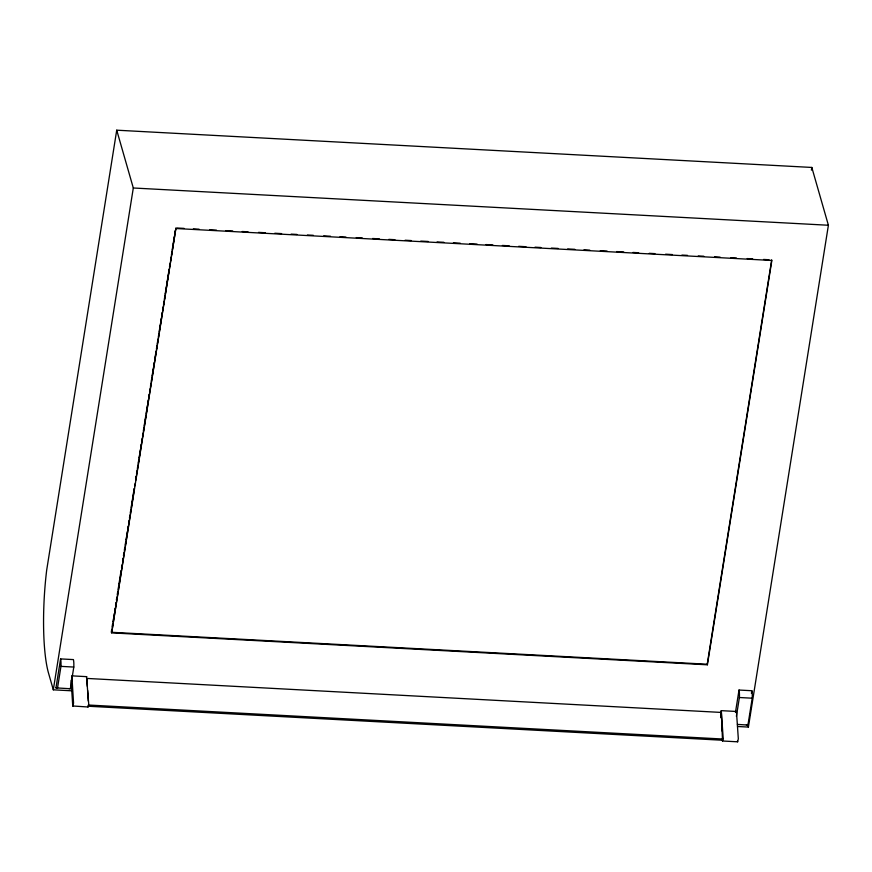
<?xml version="1.0" encoding="UTF-8"?>
<svg xmlns="http://www.w3.org/2000/svg" width="872" height="872" viewBox="0 0 872 872"><rect width="100%" height="100%" fill="white"/><g stroke="black" fill="none" stroke-linecap="round" stroke-linejoin="round"><path stroke-width="1.31" d="M720.654 712.925L721.286 710.658L736.448 711.476L738.322 738.769L737.647 741.81L722.485 740.993L722.256 740.372M737.527 726.496L748.405 727.074L828.4 225.249L811.821 167.446L116.728 130.19L46.696 570.059A84.628 16.121 -86.9 0 0 48.461 672.89L53.312 689.817L72.354 690.842M53.312 689.817L133.307 187.992L116.728 130.19M55.972 687.877L60.593 658.905L73.422 659.592A8.884 1.69 -86.9 0 1 73.793 667.058L70.338 688.749L55.972 687.877L57.508 688.062L60.964 666.372A8.884 1.69 -86.9 0 0 60.593 658.905M111.692 629.595L111.267 632.276L707.236 664.224L707.399 664.802L111.66 632.876L134.408 488.549M112.117 626.903L112.543 624.221M112.979 621.529L113.404 618.848M113.829 616.155L114.265 613.474M114.69 610.782L115.115 608.1M115.551 605.408L115.976 602.726M116.401 600.034L116.826 597.353M117.262 594.66L117.687 591.979M118.112 589.287L118.548 586.605M118.974 583.913L121.11 570.484M121.546 567.803L121.971 565.111M122.614 561.077L123.039 558.396M123.464 555.704L123.9 553.022M124.325 550.33L124.751 547.649M125.187 544.956L125.612 542.275M126.037 539.583L126.462 536.901M126.898 534.22L127.323 531.528M127.748 528.846L128.184 526.154M128.609 523.473L129.034 520.78M129.459 518.099L129.895 515.407M130.32 512.725L130.746 510.033M131.181 507.351L131.607 504.659M132.032 501.978L134.179 488.538M135.672 479.142L136.097 476.45M136.533 473.769L136.959 471.076M137.384 468.395L137.82 465.703M138.245 463.021L138.67 460.329M139.095 457.647L139.531 454.955M139.956 452.274L140.381 449.581M140.817 446.9L141.242 444.208M141.667 441.526L142.103 438.834M142.528 436.153L142.954 433.46M143.379 430.779L143.815 428.087M144.24 425.405L144.665 422.724M145.101 420.032L145.733 415.998M146.169 413.317L146.594 410.625M147.019 407.943L147.455 405.251M147.88 402.57L148.305 399.877M148.741 397.196L149.167 394.504M149.592 391.822L150.017 389.141M150.453 386.449L150.878 383.767M151.303 381.075L151.739 378.394M152.164 375.701L152.589 373.02M153.014 370.328L153.45 367.646M153.875 364.954L154.3 362.272M154.736 359.58L156.012 351.525M156.448 348.833L156.873 346.151M157.298 343.459L157.941 339.437M158.377 336.745L158.802 334.063M159.227 331.371L159.652 328.69M160.088 325.997L160.513 323.316M160.939 320.623L161.375 317.942M161.8 315.25L162.225 312.568M162.65 309.876L163.086 307.195M163.511 304.502L163.936 301.821M164.372 299.129L164.797 296.447M165.222 293.755L165.647 291.074M166.083 288.381L166.508 285.7M166.934 283.008L169.081 269.579M169.506 266.897L169.931 264.205M170.574 260.172L171.01 257.491M171.435 254.798L171.86 252.117M172.285 249.425L172.721 246.743M173.147 244.062L173.572 241.37M174.008 238.688L174.433 235.996M174.858 233.315L175.283 230.622M134.833 485.868L135.258 483.175M135.683 480.494L175.948 227.952L111.66 632.876M707.225 664.224L771.687 259.878M707.399 664.802L771.851 260.466L176.111 228.529M811.396 170.138L811.821 167.446M735.456 712.38L739.02 690.046L751.849 690.733A8.884 1.69 -86.9 0 1 752.22 698.2L747.936 725.068L737.429 724.403M736.393 716.315L739.391 697.513A8.884 1.69 -86.9 0 0 739.02 690.046M751.424 693.36L751.849 690.733M87.374 686.417L86.884 678.427L721.329 712.435L721.122 717.634M721.329 712.435L722.507 740.241L88.061 706.233M86.535 676.988L88.715 703.944L88.039 706.996L72.747 705.982L71.09 680.215M72.877 706.178L73.553 703.137L71.918 676.465M722.485 740.993L723.161 737.952L721.286 710.658M133.307 187.992L828.4 225.249M177.071 228.006L184.101 228.388M193.366 228.878L199.067 229.183M209.651 229.761L216.441 230.121M225.946 230.633L232.737 230.993M242.231 231.505L248.03 231.81M258.526 232.377L265.317 232.737M274.822 233.249L281.602 233.609M291.106 234.121L296.992 234.437M307.402 234.993L313.321 235.309M323.686 235.865L330.477 236.236M339.982 236.737L345.966 237.064M356.267 237.609L362.283 237.936M372.562 238.492L379.353 238.852M388.847 239.364L394.929 239.691M405.142 240.236L411.246 240.563M420.773 241.075L428.217 241.468M437.09 241.947L443.892 242.307M453.418 242.819L460.22 243.19M469.736 243.691L477.093 244.095M486.053 244.574L492.854 244.934M502.381 245.446L509.183 245.806M518.698 246.318L525.958 246.711M535.027 247.19L540.891 247.506M551.344 248.073L558.145 248.433M567.661 248.945L574.833 249.327M583.989 249.817L589.766 250.133M600.307 250.7L607.108 251.06M616.635 251.572L623.709 251.954M632.952 252.444L638.642 252.749M649.28 253.316L654.927 253.621M665.598 254.199L672.399 254.559M681.915 255.071L687.507 255.365M698.243 255.943L703.802 256.237M714.56 256.815L720.087 257.12M730.889 257.698L736.382 257.992M747.206 258.57L752.667 258.864M763.523 259.442L768.973 259.736M739.391 697.513L752.22 698.2M60.964 666.372L73.793 667.058M71.678 675.844L86.84 676.661M88.508 705.034L722.964 739.031M746.399 724.883L747.936 725.068M68.801 688.564L70.338 688.749M737.647 741.81L737.407 741.189M88.039 706.996L87.8 706.364M747.664 724.469L748.405 727.074M721.613 725.613L721.94 730.932M720.697 715.04L720.861 717.7M87.614 690.406L88.268 701.044"/></g></svg>
